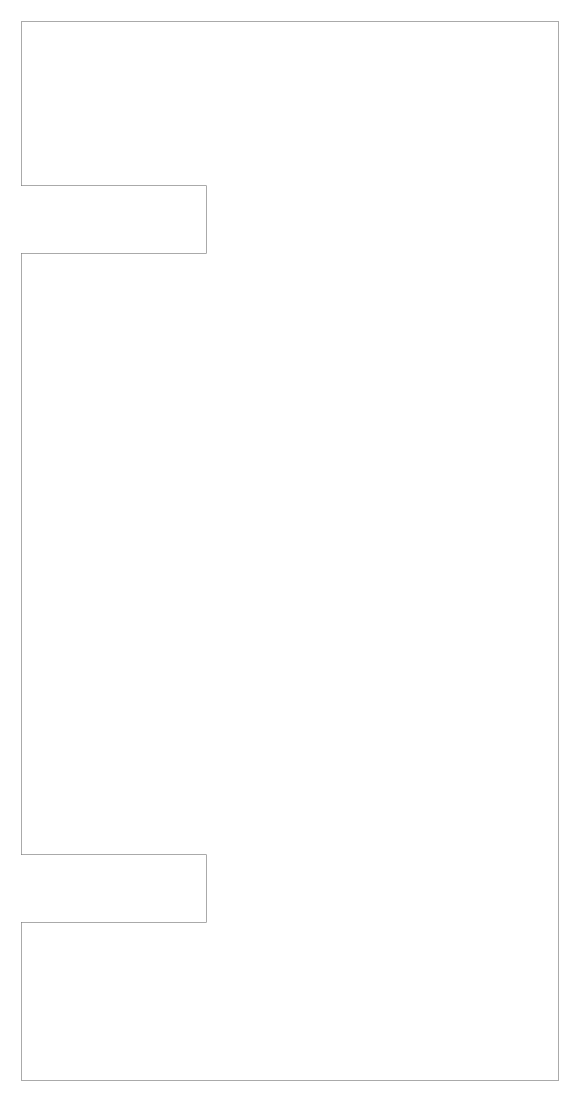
# Model space of a CAD drawing. Extents: x 1.04 to 2.54, y 14.24 to 17.2.
import ezdxf

# ---------------------------------------------------------------- set-up
doc = ezdxf.new("R2010")
doc.units = 0
doc.layers.get('0').update_dxf_attribs({"linetype": 'CONTINUOUS'})

msp = doc.modelspace()

# ---------------------------------------------------------------- linework, layer by layer
at = {"color": 1, "const_width": 0.001}
for points in [[(2.53782, 17.1957), (1.0383, 17.1957)], [(1.0383, 16.7364), (1.0383, 17.1957)], [(2.53782, 17.1957), (2.53782, 14.2383)], [(1.55518, 16.7364), (1.0383, 16.7364)], [(1.55518, 16.5489), (1.55518, 16.7364)], [(1.0383, 16.5489), (1.0383, 14.8683)], [(1.0383, 16.5489), (1.55518, 16.5489)], [(1.0383, 14.8683), (1.55518, 14.8683)], [(1.55518, 14.6808), (1.55518, 14.8683)], [(1.55518, 14.6808), (1.0383, 14.6808)], [(1.0383, 14.6808), (1.0383, 14.2383)], [(2.53782, 14.2383), (1.0383, 14.2383)]]:
    msp.add_lwpolyline(points, dxfattribs=at)

doc.saveas('drawing.dxf')
